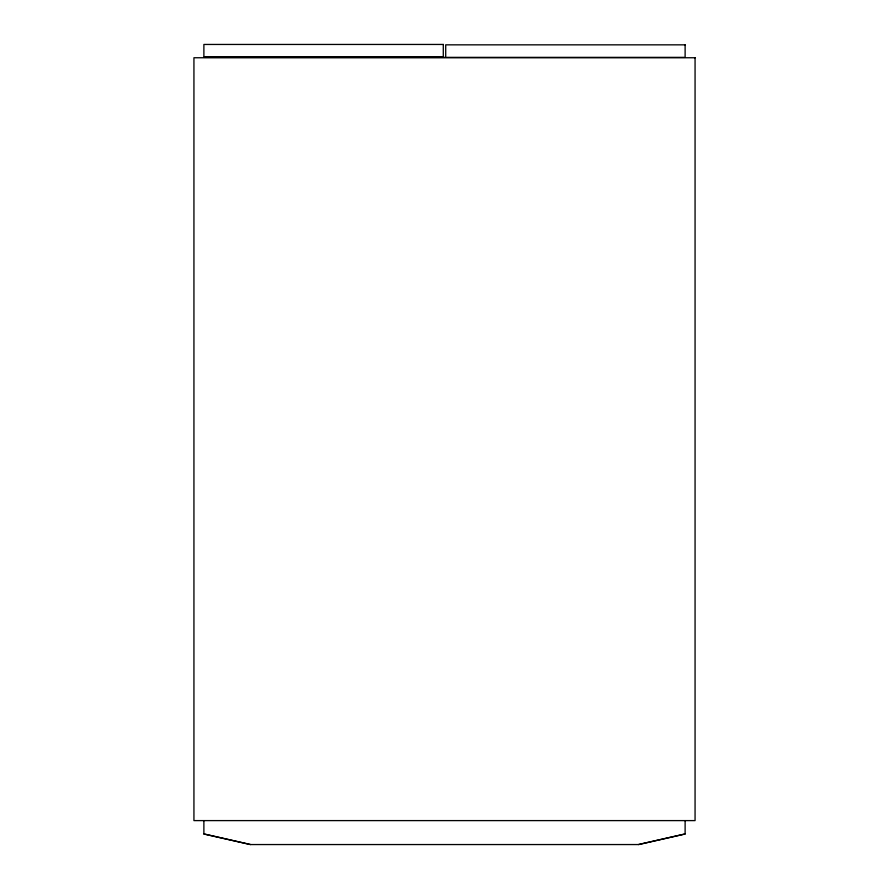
<?xml version="1.0" encoding="UTF-8"?>
<svg xmlns="http://www.w3.org/2000/svg" width="889" height="889" viewBox="0 0 889 889"><rect width="100%" height="100%" fill="white"/><g stroke="black" fill="none" stroke-linecap="round" stroke-linejoin="round"><path stroke-width="1.33" d="M203.881 820.603L203.881 833.971L250.487 844.55L638.513 844.55L685.119 833.96L685.119 820.603M638.513 844.55L685.119 833.971M203.881 57.363L445.189 57.363M203.881 833.96L250.487 844.55M443.289 44.45L203.881 44.45L203.881 56.974L443.289 56.974L443.289 44.45M685.119 44.839L445.711 44.839L445.711 57.363L685.119 57.363L685.119 44.839M695.065 57.752L193.935 57.752L193.935 820.603L695.065 820.603L695.065 57.752"/></g></svg>
